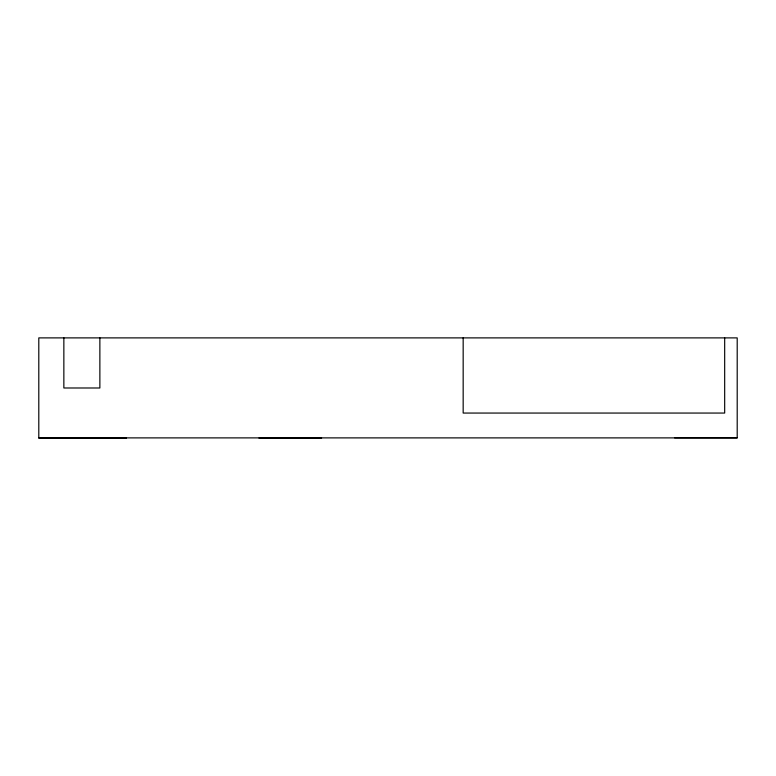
<?xml version="1.0" encoding="UTF-8"?>
<svg xmlns="http://www.w3.org/2000/svg" width="776" height="776" viewBox="0 0 776 776"><rect width="100%" height="100%" fill="white"/><g stroke="black" fill="none" stroke-linecap="round" stroke-linejoin="round"><path stroke-width="1.16" d="M674.567 437.81L737.2 437.81L737.2 337.89L38.8 337.89L38.8 438.11L126.488 438.11M38.8 437.887L737.2 437.887M258.971 438.081L321.603 438.081M724.677 337.89L724.677 413.055L463.165 413.055L463.165 337.89M99.871 337.89L99.871 387.99L63.855 387.99L63.855 337.89"/></g></svg>
